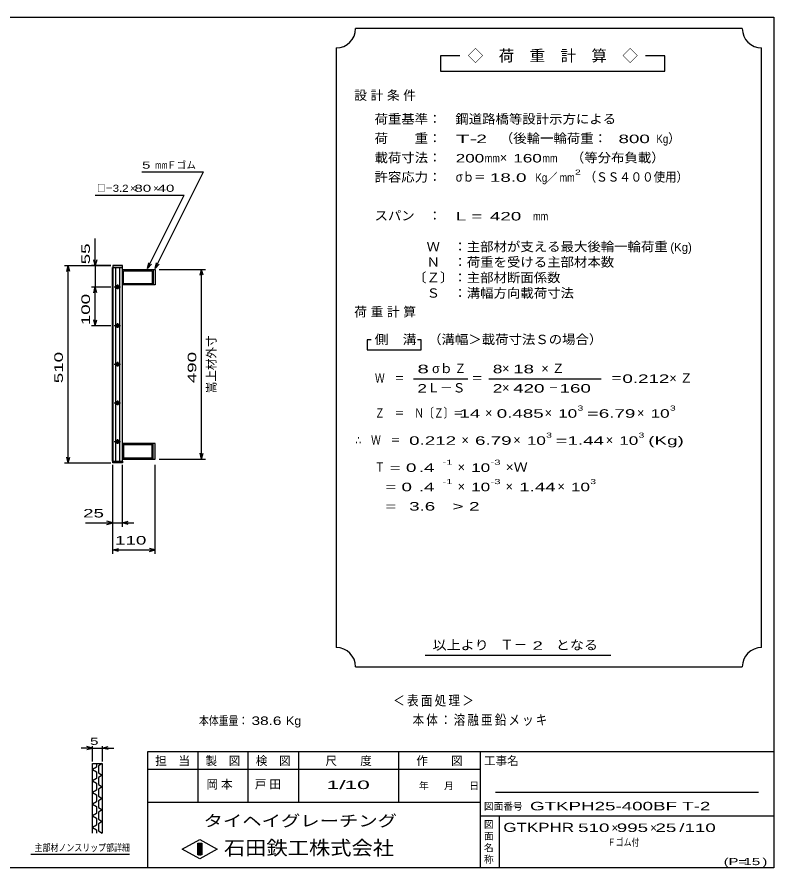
# Model space of a CAD drawing. Units: millimetres, scale not verified. Extents: x -1820 to 1731, y -1282 to 1054.
# Drawn here: x -227 to 1731, y -1146 to 1054 of the extents above; entities that cross this region are included whole.
import ezdxf
from ezdxf.enums import TextEntityAlignment as Align

# ---------------------------------------------------------------- set-up
doc = ezdxf.new("R2010")
doc.units = ezdxf.units.MM
doc.header["$LTSCALE"] = 10
for name, color, linetype, lineweight in [('0_2', 150, 'Continuous', 25), ('16', 3, 'Continuous', 25), ('22', 4, 'Continuous', 25), ('24', 2, 'Continuous', 25), ('32', 4, 'Continuous', 25)]:
    doc.layers.add(name, color=color, linetype=linetype, lineweight=lineweight)
doc.styles.add('ベクトル', font='')
doc.styles.get('ベクトル').set_extended_font_data('ベクトル')

msp = doc.modelspace()

# ---------------------------------------------------------------- linework, layer by layer
at = {"layer": '0_2'}
for p, q in [((-1729, 1053.5), (1731, 1053.5)), ((1731, 1053.5), (1731, -1146.5)), ((1731, -846.5), (111, -846.5)), ((111, -846.5), (111, -1146.5)), ((241, -846.5), (241, -976.5)), ((371, -976.5), (371, -846.5)), ((501, -846.5), (501, -976.5)), ((761, -976.5), (761, -846.5)), ((971, -846.5), (971, -1146.5)), ((971, -891.5), (111, -891.5)), ((1691, -951.5), (1011, -951.5)), ((111, -976.5), (971, -976.5)), ((971, -1011.5), (1731, -1011.5)), ((1021, -1146.5), (1021, -1011.5)), ((201, -1097.5), (246, -1072.5)), ((246, -1072.5), (291, -1097.5)), ((246, -1122.5), (201, -1097.5)), ((241, -1082.5), (251, -1082.5)), ((241, -1112.5), (241, -1082.5)), ((241, -1082.5), (243, -1082.5)), ((243, -1082.5), (243, -1112.5)), ((245, -1112.5), (245, -1082.5)), ((245, -1082.5), (247, -1082.5)), ((291, -1097.5), (246, -1122.5)), ((247, -1082.5), (247, -1112.5)), ((249, -1112.5), (249, -1082.5)), ((249, -1082.5), (251, -1082.5)), ((251, -1082.5), (251, -1112.5)), ((251, -1082.5), (251, -1112.5)), ((251, -1112.5), (241, -1112.5)), ((243, -1112.5), (245, -1112.5)), ((247, -1112.5), (249, -1112.5)), ((1731, -1146.5), (-1729, -1146.5))]:
    msp.add_line(p, q, dxfattribs=at)
at = {"layer": '16'}
for p, q in [((20.29, -94.8), (20.29, 406.2)), ((20.29, 406.2), (20.99, 406.2)), ((45.99, 410.7), (20.99, 410.7)), ((20.99, 410.7), (20.99, 406.2)), ((20.99, 406.2), (45.99, 406.2)), ((20.99, 406.2), (20.99, -94.8)), ((45.99, 406.2), (20.99, 406.2)), ((27.99, 406.2), (27.99, -94.8)), ((38.99, -94.8), (38.99, 406.2)), ((45.99, 406.2), (45.99, 410.7)), ((45.99, -94.8), (45.99, 406.2)), ((45.99, 400.7), (125.99, 400.7)), ((45.99, 360.7), (45.99, 400.7)), ((48.99, 397.7), (122.99, 397.7)), ((48.99, 363.7), (48.99, 397.7)), ((122.99, 397.7), (122.99, 363.7)), ((125.99, 400.7), (125.99, 360.7)), ((125.99, 400.7), (130.99, 400.7)), ((130.99, 400.7), (130.99, 360.7)), ((24.99, 355.7), (40.99, 355.7)), ((34.99, 358.7), (30.99, 358.7)), ((30.99, 352.7), (34.99, 352.7)), ((32.99, 361.7), (32.99, 349.7)), ((125.99, 360.7), (45.99, 360.7)), ((122.99, 363.7), (48.99, 363.7)), ((130.99, 360.7), (125.99, 360.7)), ((24.99, 255.7), (40.99, 255.7)), ((34.99, 258.7), (30.99, 258.7)), ((30.99, 252.7), (34.99, 252.7)), ((32.99, 261.7), (32.99, 249.7)), ((24.99, 155.7), (40.99, 155.7)), ((34.99, 158.7), (30.99, 158.7)), ((32.99, 161.7), (32.99, 149.7)), ((30.99, 152.7), (34.99, 152.7)), ((24.99, 55.7), (40.99, 55.7)), ((34.99, 58.7), (30.99, 58.7)), ((30.99, 52.7), (34.99, 52.7)), ((32.99, 61.7), (32.99, 49.7)), ((34.99, -41.3), (30.99, -41.3)), ((32.99, -38.3), (32.99, -50.3)), ((24.99, -44.3), (40.99, -44.3)), ((30.99, -47.3), (34.99, -47.3)), ((125.99, -49.3), (45.99, -49.3)), ((45.99, -49.3), (45.99, -89.3)), ((122.99, -52.3), (48.99, -52.3)), ((48.99, -52.3), (48.99, -86.3)), ((122.99, -86.3), (122.99, -52.3)), ((125.99, -89.3), (125.99, -49.3)), ((130.99, -49.3), (125.99, -49.3)), ((130.99, -89.3), (130.99, -49.3)), ((48.99, -86.3), (122.99, -86.3)), ((20.99, -94.8), (20.29, -94.8)), ((20.99, -94.8), (45.99, -94.8)), ((20.99, -99.3), (20.99, -94.8)), ((20.99, -94.8), (45.99, -94.8)), ((45.99, -99.3), (20.99, -99.3)), ((45.99, -89.3), (125.99, -89.3)), ((45.99, -94.8), (45.99, -99.3)), ((125.99, -89.3), (130.99, -89.3))]:
    msp.add_line(p, q, dxfattribs=at)
for centre, radius, start, end in [((30.99, 355.7), 3, 90, 270), ((32.99, 355.7), 4, 46.6, 133.4), ((32.99, 355.7), 4, 226.6, 313.4), ((34.99, 355.7), 3, 270, 90), ((30.99, 255.7), 3, 90, 270), ((32.99, 255.7), 4, 46.6, 133.4), ((32.99, 255.7), 4, 226.6, 313.4), ((34.99, 255.7), 3, 270, 90), ((30.99, 155.7), 3, 90, 270), ((32.99, 155.7), 4, 46.6, 133.4), ((34.99, 155.7), 3, 270, 90), ((32.99, 155.7), 4, 226.6, 313.4), ((30.99, 55.7), 3, 90, 270), ((32.99, 55.7), 4, 46.6, 133.4), ((32.99, 55.7), 4, 226.6, 313.4), ((34.99, 55.7), 3, 270, 90), ((30.99, -44.3), 3, 90, 270), ((32.99, -44.3), 4, 46.6, 133.4), ((34.99, -44.3), 3, 270, 90), ((32.99, -44.3), 4, 226.6, 313.4)]:
    msp.add_arc(centre, radius, start, end, dxfattribs=at)
at = {"layer": '22'}
for p, q in [((95.99, 653.2), (255.99, 653.2)), ((130.99, 403.2), (255.99, 653.2)), ((-24.01, 593.2), (205.99, 593.2)), ((110.99, 403.2), (205.99, 593.2)), ((-24.01, 410.7), (-24.01, 480.7)), ((-24.01, 410.7), (-28.01, 425.7)), ((-20.01, 425.7), (-24.01, 410.7)), ((-104.01, 410.7), (15.99, 410.7)), ((-98.01, 395.7), (-94.01, 410.7)), ((-90.01, 395.7), (-94.01, 410.7)), ((-94.01, -99.3), (-94.01, 410.7)), ((15.99, 410.7), (-34.01, 410.7)), ((-24.01, 410.7), (-24.01, 355.7)), ((110.99, 403.2), (113.99, 417.8)), ((110.99, 403.2), (120.99, 414.2)), ((130.99, 403.2), (133.99, 417.8)), ((130.99, 403.2), (140.99, 414.2)), ((140.99, 400.7), (260.99, 400.7)), ((246.99, 385.7), (250.99, 400.7)), ((254.99, 385.7), (250.99, 400.7)), ((250.99, -89.3), (250.99, 400.7)), ((-34.01, 355.7), (15.99, 355.7)), ((-28.01, 340.7), (-24.01, 355.7)), ((-20.01, 340.7), (-24.01, 355.7)), ((-24.01, 255.7), (-24.01, 355.7)), ((-24.01, 255.7), (-28.01, 270.7)), ((-24.01, 255.7), (-20.01, 270.7)), ((-34.01, 255.7), (15.99, 255.7)), ((-94.01, -99.3), (-98.01, -84.3)), ((-94.01, -99.3), (-90.01, -84.3)), ((250.99, -89.3), (246.99, -74.3)), ((250.99, -89.3), (254.99, -74.3)), ((-104.01, -99.3), (15.99, -99.3)), ((20.99, -264.3), (20.99, -104.3)), ((20.99, -334.3), (20.99, -104.3)), ((45.99, -264.3), (45.99, -104.3)), ((130.99, -334.3), (130.99, -104.3)), ((140.99, -89.3), (260.99, -89.3)), ((-49.01, -254.3), (20.99, -254.3)), ((20.99, -254.3), (5.99, -250.3)), ((5.99, -258.3), (20.99, -254.3)), ((20.99, -254.3), (45.99, -254.3)), ((45.99, -254.3), (60.99, -250.3)), ((60.99, -258.3), (45.99, -254.3)), ((45.99, -254.3), (75.99, -254.3)), ((20.99, -324.3), (35.99, -320.3)), ((35.99, -328.3), (20.99, -324.3)), ((20.99, -324.3), (130.99, -324.3)), ((130.99, -324.3), (115.99, -320.3)), ((115.99, -328.3), (130.99, -324.3))]:
    msp.add_line(p, q, dxfattribs=at)
at = {"layer": '24', "color": 4}
for p, q in [((1649, 1023.5), (649, 1023.5)), ((599, 973.5), (599, -576.5)), ((1699, -576.5), (1699, 973.5)), ((919, 953.5), (869, 953.5)), ((869, 953.5), (869, 913.5)), ((1449, 953.5), (1399, 953.5)), ((1449, 913.5), (1449, 953.5)), ((869, 913.5), (1449, 913.5)), ((689, 218.5), (679, 218.5)), ((679, 218.5), (679, 193.5)), ((819, 218.5), (809, 218.5)), ((819, 193.5), (819, 218.5)), ((679, 193.5), (819, 193.5)), ((799, 118.5), (939, 118.5)), ((994, 118.5), (1284, 118.5)), ((829, -596.5), (1309, -596.5)), ((649, -626.5), (1649, -626.5))]:
    msp.add_line(p, q, dxfattribs=at)
for centre, start, end in [((599, 1023.5), 270, 0), ((1699, 1023.5), 180, 270), ((599, -626.5), 0, 90), ((1699, -626.5), 90, 180)]:
    msp.add_arc(centre, 50, start, end, dxfattribs=at)
at = {"layer": '32'}
for p, q in [((-31, -836.5), (-46, -832.5)), ((-31, -871.5), (-31, -831.5)), ((-6, -831.5), (-6, -871.5)), ((-6, -836.5), (9, -832.5)), ((-31, -836.5), (-61, -836.5)), ((-46, -840.5), (-31, -836.5)), ((-31, -836.5), (-6, -836.5)), ((9, -840.5), (-6, -836.5)), ((-6, -836.5), (24, -836.5)), ((-31, -876.5), (-6, -876.5)), ((-31, -1056.5), (-31, -876.5)), ((-21, -876.5), (-21, -885.5)), ((-6, -876.5), (-16, -882.5)), ((-6, -876.5), (-6, -1056.5)), ((-21, -885.5), (-31, -891.5)), ((-31, -891.5), (-21, -897.5)), ((-21, -897.5), (-21, -915.5)), ((-16, -882.5), (-16, -900.5)), ((-16, -900.5), (-6, -906.5)), ((-21, -915.5), (-31, -921.5)), ((-31, -921.5), (-21, -927.5)), ((-6, -906.5), (-16, -912.5)), ((-16, -912.5), (-16, -930.5)), ((-21, -945.5), (-31, -951.5)), ((-21, -927.5), (-21, -945.5)), ((-16, -930.5), (-6, -936.5)), ((-6, -936.5), (-16, -942.5)), ((-16, -942.5), (-16, -960.5)), ((-31, -951.5), (-21, -957.5)), ((-21, -957.5), (-21, -975.5)), ((-16, -960.5), (-6, -966.5)), ((-6, -966.5), (-16, -972.5)), ((-21, -975.5), (-31, -981.5)), ((-31, -981.5), (-21, -987.5)), ((-21, -987.5), (-21, -1005.5)), ((-16, -972.5), (-16, -990.5)), ((-21, -1005.5), (-31, -1011.5)), ((-31, -1011.5), (-21, -1017.5)), ((-16, -990.5), (-6, -996.5)), ((-6, -996.5), (-16, -1002.5)), ((-16, -1002.5), (-16, -1020.5)), ((-21, -1017.5), (-21, -1035.5)), ((-16, -1020.5), (-6, -1026.5)), ((-6, -1026.5), (-16, -1032.5)), ((-16, -1032.5), (-16, -1050.5)), ((-21, -1035.5), (-31, -1041.5)), ((-31, -1041.5), (-21, -1047.5)), ((-21, -1047.5), (-21, -1056.5)), ((-16, -1050.5), (-6, -1056.5)), ((64, -1111.5), (-191, -1111.5))]:
    msp.add_line(p, q, dxfattribs=at)

# ---------------------------------------------------------------- texts
at = {"layer": '0_2', "style": 'ベクトル'}
for s, height, p in [('担\u3000当', 21.99, (131, -869.5)), ('製\u3000図', 21.99, (261, -869.5)), ('検\u3000図', 21.99, (391, -869.5)), ('尺\u3000\u3000度', 21.99, (571, -869.5)), ('作\u3000\u3000図', 21.99, (806, -869.5)), ('工事名', 21.99, (981, -869.5)), ('年', 18.33, (813, -934)), ('月', 18.33, (878, -934)), ('日', 18.33, (943, -934)), ('図面番号', 18.33, (981, -987)), ('図', 18.33, (981, -1034)), ('面', 18.33, (981, -1064)), ('名', 18.33, (981, -1094)), ('称', 18.33, (981, -1124))]:
    msp.add_text(s, height=height, dxfattribs=at).set_placement(p, align=Align.MIDDLE_LEFT)
at = {"layer": '0_2', "color": 222, "style": 'ベクトル'}
for s, height, width, p in [('タイヘイグレーチング', 29.33, 1.25, (256, -1024.5)), ('石田鉄工株式会社', 36.66, 1.1, (308.5, -1094.5))]:
    msp.add_text(s, height=height, dxfattribs=dict(at, width=width)).set_placement(p, align=Align.MIDDLE_LEFT)
at = {"layer": '22', "color": 2, "style": 'ベクトル'}
for s, height, p in [('Ｆゴム', 18.33, (160.99, 670.7)), ('×', 18.33, (65.99, 610.7)), ('×', 18.33, (125.99, 610.7)), ('×', 21.99, (1311, -1042.5)), ('×', 21.99, (1411, -1042.5))]:
    msp.add_text(s, height=height, dxfattribs=at).set_placement(p, align=Align.MIDDLE_LEFT)
for s, height, width, p in [(' 5 ', 18.33, 1.6, (85.99, 670.7)), ('mm', 18.33, 0.75, (130.99, 670.7)), ('□－', 18.33, 0.8, (-19.01, 610.7)), ('3.2', 18.33, 1.2, (20.99, 610.7)), (' 80 ', 18.33, 1.6, (65.99, 610.7)), (' 40 ', 18.33, 1.6, (125.99, 610.7)), (' 25 ', 21.99, 1.65, (-69.01, -229.3)), (' 110 ', 21.99, 1.65, (13.49, -299.3)), ('本体重量：', 21.99, 0.85, (243.99, -765.8)), (' 38.6', 21.99, 1.35, (368.99, -765.8)), ('Kg', 21.99, 1.1, (468.99, -765.8)), ('1/', 21.99, 2, (574, -931.5)), (' 10 ', 21.99, 2, (604, -931.5)), ('GTKPH25-400BF T-2               ', 21.99, 1.65, (1100, -986.5)), ('GTKPHR', 23.46, 1.4, (1031, -1041.5)), (' 510 ', 21.99, 1.65, (1211, -1042.5)), (' 995 ', 21.99, 1.65, (1311, -1042.5)), (' 25 ', 21.99, 1.65, (1411, -1042.5)), ('/', 21.99, 1.65, (1486, -1042.5)), (' 110 ', 21.99, 1.65, (1486, -1042.5)), ('Ｆゴム付', 18.33, 0.8, (1301, -1080)), ('(P=', 18.33, 1.55, (1601, -1130)), (' 15 ', 18.33, 1.6, (1641, -1130)), (')', 18.33, 1.6, (1701, -1130))]:
    msp.add_text(s, height=height, dxfattribs=dict(at, width=width)).set_placement(p, align=Align.MIDDLE_LEFT)
at = {"layer": '22', "color": 2, "style": 'ベクトル', "width": 1.65}
for s, p in [(' 55 ', (-49.01, 400.7)), (' 100 ', (-49.01, 243.2)), (' 510 ', (-119.01, 93.2)), (' 490', (225.99, 93.2))]:
    msp.add_text(s, height=21.99, rotation=90, dxfattribs=at).set_placement(p, align=Align.MIDDLE_LEFT)
at = {"layer": '22', "color": 2, "style": 'ベクトル'}
msp.add_text('嵩上材外寸', height=21.99, rotation=90, dxfattribs=at).set_placement((275.99, 80.7), align=Align.MIDDLE_LEFT)
at = {"layer": '22', "color": 2, "attachment_point": 4, "style": 'ベクトル'}
for s, insert, char_height in [('\\T1.2;\\W0.85;＜表面処理＞', (746.5, -715), 25.66), ('\\T1.19;\\W0.85;本体：溶融亜鉛メッキ', (796.5, -765), 25.66), ('\\T1.25;岡本\u3000', (263.5, -931.5), 21.99), ('\\T1.25;戸田\u3000', (388.5, -931.5), 21.99)]:
    msp.add_mtext(s, dxfattribs=dict(at, insert=insert, char_height=char_height))
at = {"layer": '24', "style": 'ベクトル'}
for s, height, p in [('◇\u3000荷\u3000重\u3000計\u3000算\u3000◇', 29.33, (939, 953.5)), ('）', 24.19, (1457, 740)), ('×', 24.19, (1022, 690)), ('／', 21.99, (1141.5, 638.5)), ('(Kg)', 21.99, (1463, 458.5)), ('σｂ', 24.19, (847, 145)), ('×', 24.19, (1028, 145)), ('Ｌ－Ｓ', 24.19, (834, 95)), ('×', 24.19, (1028, 95)), ('×', 24.19, (984, 30)), ('×', 24.19, (1138, 30)), ('×', 24.19, (1377, 30)), ('×', 24.19, (923, -40)), ('×', 24.19, (1057, -40)), ('×', 24.19, (1296, -40)), ('×', 24.19, (913, -110)), ('×', 24.19, (913, -160)), ('×', 24.19, (1037, -160)), ('×', 24.19, (1171, -160)), ('Ｔ－', 25.66, (1023, -569))]:
    msp.add_text(s, height=height, dxfattribs=at).set_placement(p, align=Align.MIDDLE_LEFT)
for s, height, width, p in [('荷重基準：\u3000', 24.19, 1.05, (698, 790)), ('鋼道路橋等設計示方による', 24.19, 1.05, (907, 790)), ('荷\u3000\u3000重：\u3000', 24.19, 1.05, (698, 740)), ('T-', 21.99, 2, (908, 738.5)), (' 2 ', 21.99, 1.65, (948, 738.5)), ('（後輪一輪荷重：', 24.19, 1.05, (1022, 740)), ('  800', 21.99, 1.65, (1302, 738.5)), ('Kg', 21.99, 0.85, (1427, 738.5)), ('載荷寸法：\u3000', 24.19, 1.05, (698, 690)), ('\u3000（等分布負載）', 24.19, 1.05, (1171, 690)), ('200', 21.99, 1.5, (908, 688.5)), ('mm', 21.99, 0.8, (983, 688.5)), ('160', 21.99, 1.5, (1057, 688.5)), ('mm', 21.99, 0.8, (1132, 688.5)), ('許容応力：\u3000', 24.19, 1.05, (698, 640)), ('σｂ＝', 24.19, 0.9, (908, 640)), (' 18.0', 21.99, 1.65, (983, 638.5)), ('Kg', 21.99, 0.85, (1114, 638.5)), ('mm', 21.99, 0.8, (1176.5, 638.5)), ('2', 13.2, 1.5, (1216.5, 652.5)), ('（ＳＳ４００使用）', 24.19, 0.9, (1241.5, 640)), ('スパン\u3000：\u3000', 24.19, 1.05, (698, 540)), ('L =', 21.99, 1.65, (908, 538.5)), (' 420 ', 21.99, 1.65, (983, 538.5)), ('mm', 21.99, 0.8, (1108, 538.5)), ('\u3000Ｗ\u3000：主部材が支える最大後輪一輪荷重', 24.19, 1.05, (798, 460)), ('\u3000Ｎ\u3000：荷重を受ける主部材本数', 24.19, 1.05, (798, 420)), ('〔Ｚ〕：主部材断面係数', 24.19, 1.05, (798, 380)), ('\u3000Ｓ\u3000：溝幅方向載荷寸法', 24.19, 1.05, (798, 340)), ('側\u3000溝', 24.19, 1.1, (698, 220)), ('\u3000（溝幅＞載荷寸法Ｓの場合）', 24.19, 1.05, (802, 220)), ('8', 21.99, 1.8, (809, 143.5)), ('Ｚ', 24.19, 0.9, (905, 145)), ('8', 21.99, 1.5, (1004, 143.5)), (' 18 ', 21.99, 1.65, (1043, 143.5)), ('Ｗ\u3000＝', 24.19, 0.75, (699, 120)), ('＝', 24.19, 0.9, (949, 120)), ('＝', 24.19, 0.9, (1309, 120)), ('0.212', 21.99, 1.65, (1339, 118.5)), ('2', 21.99, 1.5, (809, 93.5)), ('2', 21.99, 1.5, (1004, 93.5)), (' 420 ', 21.99, 1.65, (1043, 93.5)), ('－', 24.19, 0.75, (1148, 95)), (' 160 ', 21.99, 1.65, (1163, 93.5)), ('Ｚ\u3000＝\u3000Ｎ〔Ｚ〕＝', 24.19, 0.75, (699, 30)), ('3', 13.2, 1.5, (1223, 42.5)), ('3', 13.2, 1.5, (1462, 42.5)), (' 14 ', 21.99, 1.65, (904, 28.5)), ('0.485', 21.99, 1.65, (1014, 28.5)), ('10', 21.99, 1.5, (1173, 28.5)), ('=', 21.99, 1.7, (1248, 28.5)), ('6.79', 21.99, 1.65, (1278, 28.5)), ('10', 21.99, 1.5, (1412, 28.5)), ('3', 13.2, 1.5, (1142, -27.5)), ('3', 13.2, 1.5, (1381, -27.5)), ('∴\u3000Ｗ\u3000＝', 24.19, 0.75, (649, -40)), (' 0.212', 21.99, 1.65, (774, -41.5)), ('6.79', 21.99, 1.65, (958, -41.5)), ('10', 21.99, 1.5, (1092, -41.5)), ('=', 21.99, 1.7, (1167, -41.5)), ('1.44', 21.99, 1.65, (1197, -41.5)), ('10', 21.99, 1.5, (1331, -41.5)), ('(Kg)', 21.99, 1.65, (1406, -41.5)), ('Ｔ', 24.19, 0.75, (699, -110)), (' = 0', 21.99, 1.65, (724, -111.5)), (' .4 ', 21.99, 1.65, (799, -111.5)), ('-1', 13.2, 1.65, (874, -97.5)), ('10', 21.99, 1.5, (948, -111.5)), ('-3', 13.2, 1.65, (998, -97.5)), ('×Ｗ', 24.19, 1.1, (1037, -110)), ('  = 0', 21.99, 1.65, (699, -161.5)), (' .4 ', 21.99, 1.65, (799, -161.5)), ('-1', 13.2, 1.65, (874, -147.5)), ('10', 21.99, 1.5, (948, -161.5)), ('-3', 13.2, 1.65, (998, -147.5)), ('1.44', 21.99, 1.65, (1072, -161.5)), ('10', 21.99, 1.5, (1206, -161.5)), ('3', 13.2, 1.5, (1256, -147.5)), ('  =', 21.99, 1.65, (699, -211.5)), (' 3.6', 21.99, 1.65, (774, -211.5)), ('>', 21.99, 1.7, (899, -211.5)), (' 2 ', 21.99, 1.65, (929, -211.5)), ('以上より\u3000', 24.19, 1.1, (848, -570)), (' 2 ', 21.99, 1.65, (1093, -571.5)), ('となる', 24.19, 1.1, (1167, -570))]:
    msp.add_text(s, height=height, dxfattribs=dict(at, width=width)).set_placement(p, align=Align.MIDDLE_LEFT)
at = {"layer": '24', "char_height": 24.19, "attachment_point": 4, "style": 'ベクトル'}
for s, insert in [('\\T1.28;設計条件', (645.5, 850)), ('\\T1.28;荷重計算', (645.5, 290)), ('\\T1.42;×Ｚ', (1129.5, 145)), ('\\T1.42;×Ｚ', (1460.5, 120))]:
    msp.add_mtext(s, dxfattribs=dict(at, insert=insert))
at = {"layer": '32', "color": 2, "style": 'ベクトル'}
for s, width, p in [(' 5 ', 1.6, (-48.5, -819)), ('主部材ノンスリップ部詳細', 0.8, (-181, -1094))]:
    msp.add_text(s, height=18.33, dxfattribs=dict(at, width=width)).set_placement(p, align=Align.MIDDLE_LEFT)

doc.saveas('drawing.dxf')
